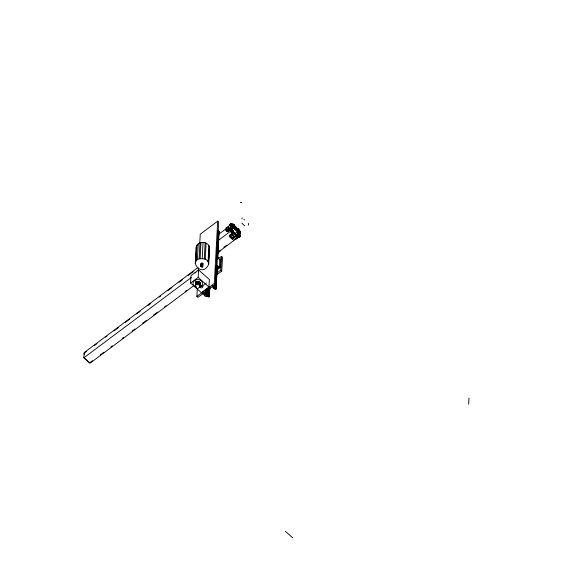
<?xml version="1.0" encoding="UTF-8"?>
<svg xmlns="http://www.w3.org/2000/svg" width="566" height="566" viewBox="0 0 566 566"><rect width="100%" height="100%" fill="white"/><g stroke="black" fill="none" stroke-linecap="round" stroke-linejoin="round"><path stroke-width="0.85" d="M216.99 266.452C214.38 264.732 219.884 267.661 217.167 269.034M217.386 266.706L217.577 266.43M193.912 285.589L89.987 363.259L83.853 357.811L84.136 352.625L197.959 267.555M84.249 354.641L84.334 353.057M190.593 283.092L191.004 275.585L198.588 269.918L209.363 279.484L208.96 286.99L201.376 292.664L190.593 283.092L198.178 277.425L198.588 269.918M195.27 263.593L196.133 247.597C196.501 242.998 202.416 241.265 206.095 243.139A6.728 5.483 3.1 0 1 208.939 245.665L209.576 248.191L208.713 264.188C201.475 280.602 184.834 255.132 205.232 259.143A6.728 5.483 3.1 0 1 208.076 261.669L208.713 264.188M195.659 261.916L196.529 245.913M196.098 261.138L196.961 245.142M195.327 286.191L195.772 282.392A2.349 1.91 3.1 0 1 196.834 281.606C205.189 280.432 196.685 294.553 195.617 285.335A2.349 1.91 3.1 0 1 196.671 284.542L199.112 284.811L200.017 286.396M195.419 286.785L195.624 282.667M195.617 285.335L195.772 282.392M197.385 259.808L198.256 243.805M196.671 284.542L196.834 281.606M197.018 284.443L197.173 281.507M199.777 242.948L200.251 234.183L217.691 221.15L218.709 222.056L215.342 284.33L197.902 297.362L196.876 296.45L197.308 288.561M198.256 271.015L198.397 268.383M197.746 284.387L197.902 281.444M199.126 258.874L199.996 242.871M198.468 284.507L198.624 281.571M200.116 258.584L200.98 242.588M198.8 284.641L198.963 281.698M199.381 285.016L199.543 282.073M199.727 287.259L199.954 282.583M200.916 266.445L201.454 265.787L202.295 265.829A0.934 0.764 3.1 0 1 202.692 266.176C201.531 269.94 199.112 262.398 202.437 263.232A0.934 0.764 3.1 0 1 202.833 263.579L202.387 264.591M199.876 286.983L200.081 282.866M201.001 266.798L201.171 263.508M201.206 265.921L201.347 263.324M201.454 265.787L201.595 263.197M201.588 265.751L201.729 263.155M201.878 265.723L202.02 263.133M202.204 258.407L203.067 242.411M202.168 265.772L202.303 263.183M202.295 265.829L202.437 263.232M202.487 267.053L202.628 264.456M202.663 266.869L202.833 263.579M202.727 266.763L202.883 263.692M204.269 258.768L205.14 242.772M205.232 259.143L206.095 243.139M205.175 293.945L205.324 291.313M205.295 294.773L206.427 295.049L206.59 296.117A1.125 0.913 3.1 0 1 206.081 296.492C202.501 296.754 206.965 292.615 205.515 291.235M205.642 294.745L205.882 290.358M205.989 294.801L206.222 290.422M206.144 294.865L206.385 290.485M208.076 261.669L208.939 245.665M206.427 295.049L206.661 290.662M206.59 296.117L206.908 290.025M208.451 262.483L209.314 246.479M206.661 295.983L206.993 289.849M208.592 260.813L208.861 255.761M209.83 287.606L209.349 296.428L208.698 297.001L207.885 296.556L208.281 289.12M207.927 296.648L208.33 289.035M208.203 294.157L208.444 289.742M207.885 296.556L207.948 296.089A0.75 0.608 3.1 0 1 208.288 295.841L208.67 288.78M208.288 295.841L208.776 288.752M208.394 295.806L209.01 288.731M209.349 296.428L208.854 295.827L209.236 288.766M208.96 295.869L209.349 288.809M209.116 296.853L209.576 288.052M209.257 296.704L209.802 287.415M196.876 296.45L214.316 283.417L217.691 221.15M214.245 287.938L215.696 287.91L215.993 289.077A1.125 0.913 3.1 0 1 215.49 289.452L213.934 288.851L214.337 286.184M214.535 287.783L214.627 286.028M214.698 287.733L214.917 284.196M215.349 276.3L215.54 272.791M216.488 255.238L216.679 251.729M217.054 244.71L217.203 242.078M217.641 233.39L217.74 231.635M215.045 287.705L215.236 284.196M215.377 281.571L215.851 272.805M215.95 271.05L216.233 265.794M216.658 257.905L217.514 242.128M217.613 240.373L218.087 231.607M215.391 287.761L216.58 265.85M217.004 257.962L218.129 230.73M215.554 287.825L216.736 265.914M217.167 258.025L218.476 230.786M217.004 265.206L217.422 257.438L219.849 259.596L219.431 267.357L217.004 265.206L216.021 265.935M215.83 288.009L217.011 266.091M217.443 258.202L218.639 230.85M215.993 289.077L217.21 266.331M217.641 258.443L218.915 231.034M216.063 288.95L217.273 266.466M217.698 258.577L219.113 231.275M217.358 268.907L217.832 266.784M217.91 266.982L217.875 268.227M217.054 269.133L220.386 266.65L220.804 258.86L221.32 259.313M216.566 273.286L220.726 270.18L221.476 256.341L222.502 257.247L221.752 271.086L216.205 275.232M230.475 224.737L230.334 227.334L230.843 227.787L226.485 231.048L225.975 230.595L226.117 227.999L230.475 224.737L230.985 225.197M230.051 229.966L227.433 231.919L226.924 231.466L227.016 229.732M229.301 236.56L233.68 232.867L229.301 236.56L232.364 239.284L236.751 235.59L234.883 236.991M230.928 230.525L230.44 230.376A1.295 1.054 3.1 0 1 229.895 229.888C229.067 225.643 234.961 229.655 231.077 230.525M230.015 225.636C229.909 221.214 234.649 226.039 231.841 225.855C232.4 225.042 233.517 224.426 232.343 225.544M229.895 229.888L229.874 228.6M229.824 229.732L229.959 228.452M229.98 225.473L230.15 224.362M229.93 228.933L230.206 228.197M230.129 224.836L230.404 224.108M218.37 240.38L230.32 231.444L230.419 229.718M230.376 224.582L230.737 223.924M230.44 230.376L230.468 229.895M230.178 228.671L230.539 228.02M230.645 229.902L231.459 230.284L230.553 230.185L230.744 227.355M230.843 225.629L230.928 223.867M231.607 224.412L231.735 223.881L231.027 223.803L230.574 231.444L232.987 233.588M230.815 229.796L231.218 223.719M230.68 227.751L231.402 226.103M230.709 224.405L231.331 223.839M231.027 230.518L231.048 230.037M231.034 229.761L231.36 223.704M231.508 223.733L231.282 230.468M231.218 230.496L231.692 223.832M233.666 233.44L231.034 231.07L231.727 223.903M231.459 230.284L231.784 225.961L230.956 225.742M232.633 225.402L231.911 223.98M231.614 230.426L231.643 229.952M232.357 229.52L231.713 228.07M232.01 228.756L232.039 228.275M232.173 225.678L232.145 226.152C234.876 226.839 234.713 223.004 231.805 226.181M232.209 224.66L232.23 224.186M231.954 230.249L232.223 229.513M232.393 225.898L232.421 225.424M232.435 224.943L232.456 224.461M232.202 229.987L232.308 229.364M232.265 228.558L232.385 229.039M232.477 225.749L232.506 225.268M232.506 225.098L232.527 224.617M232.081 238.095L232.81 237.607L232.053 237.437L232.775 237.897L232.293 238.258L232.117 237.387M232.18 235.548C233.624 235.661 231.331 235.067 232.916 234.961M232.159 237.748L232.187 237.317M232.343 235.682L232.385 234.713L232.414 235.131M232.293 238.258L232.258 237.805M232.258 237.692L232.336 237.246M232.393 235.704L232.216 234.833M232.364 239.284L233.638 237.918M232.407 238.279L232.428 237.847M232.435 237.621L232.456 237.239M232.506 235.725L232.909 235.053M232.534 235.116L232.555 234.685M232.52 238.265L232.548 237.833M232.541 237.692L232.569 237.253L232.576 238.251M232.626 235.718L232.704 235.265M232.697 235.159L232.668 234.706M232.775 235.647L232.867 234.635M232.746 238.123L232.803 237.465M232.845 235.576L232.895 234.826M231.565 227.419L234.083 225.126L231.593 226.987M234.282 236.319L233.907 237.048L233.73 236.178M233.694 236.892L233.8 236.107M233.907 237.048L233.68 236.319M234.02 237.069L233.878 236.595M234.14 237.062L234.43 236.305M234.19 237.048L234.331 236.128M234.289 236.991L234.395 236.213M237.345 234.932L237.522 231.72L231.48 226.358M238.541 233.227L238.357 233.157A1.295 1.054 3.1 0 1 237.812 232.676C236.687 230.709 240.423 229.874 240.281 231.989M237.621 235.208L237.876 231.239M237.897 234.947L237.989 233.22L238.498 233.673M237.692 232.187L238.123 230.985M239.729 233.574L239.531 232.881L238.71 232.661L238.081 233.135L237.996 234.649L238.626 234.175L239.453 234.395L239.651 235.088M238.59 237.479C237.833 234.848 240.621 239.156 238.145 236.807M235.916 235.088L238.519 237.402L239.765 237.034L239.715 235.187L238.406 234.869L238.017 235.484M238.095 231.459L238.456 230.801M238.279 236.291L238.357 235.697M238.385 235.35C239.255 236.241 236.722 238.519 236.234 236.319A1.295 0.524 -48.4 0 0 236.213 236.779C238.42 236.85 239.001 233.121 238.569 231.628L238.307 237.352M238.647 230.744L238.435 231.282M238.548 236.772L238.944 230.695L238.619 236.751M238.703 237.423L239.319 236.857L239.298 237.338M238.746 236.758L238.222 237.479L238.873 236.871L239.093 230.687L238.647 231.225L239.779 231.423L240.274 232.301L239.142 233.298M239.156 236.56L238.93 235.534M238.972 236.793L239.262 230.461L232.018 224.03L231.303 224.313M239.093 236.864L239.368 231.678M239.425 231.261L239.05 230.716M239.107 237.387L239.432 231.614M240.041 236.425L239.397 234.975M239.453 234.395L239.531 232.881M239.609 231.331L239.63 230.85M239.63 237.154L240.062 235.951M239.687 235.661L239.715 235.187M239.871 233.029L240.14 232.301L240.118 232.775M239.927 231.536L239.956 231.062M239.878 236.899L239.984 236.27M239.984 236.1L239.942 235.463M240.154 231.819L240.182 231.338M240.203 232.626L240.253 231.494M240.133 236.093L240.267 233.496L239.758 233.043L239.616 235.64L240.133 236.093L235.767 239.347L235.258 238.894M242.22 217.846L241.901 218.872M243.861 219.205L244.547 220.047M244.724 225.869L241.845 223.075M248.347 223.358L248.524 225.162M468.655 404.188L468.988 398.11M217.677 268.595L217.698 268.164M200.173 283.46L200.039 284.047M209.576 248.191L209.179 249.868M238.357 234.833L238.838 234.465L239.298 234.869M233.157 231.834L232.47 232.35M233.192 230.886L232.357 232.223L231.338 232.492A1.295 0.524 -48.4 0 1 231.367 232.032C233.461 227.829 234.423 234.749 231.338 232.492M237.168 228.997C239.206 227.178 237.946 231.112 236.517 230.39A1.295 0.524 -48.4 0 1 236.538 229.93L236.899 229.301M236.871 235.385L237.911 234.869L238.569 235.937M238.286 228.523C239.758 228.862 238.201 231.352 237.076 230.893A1.295 0.524 -48.4 0 1 237.041 230.695M226.612 229.605C227.291 227.957 226.308 230.935 227.617 229.534M227.546 230.263C229.647 232.124 226.45 228.692 228.282 230.85M229.173 229.237C230.645 228.381 228.098 228.897 229.796 229.697M231.996 224.412L232.081 224.051M230.072 224.511L230.044 225.162M233.256 228.395L232.973 227.985M239.347 233.475L239.135 233.008M232.067 224.299L239.22 230.652M231.055 230.935L233.857 233.425M238.831 237.027L231.444 230.468M235.852 228.176L235.803 229.039L236.475 227.709M234.331 233.447L234.381 232.576L233.751 233.05M234.381 232.576L236.461 234.366L235.491 235.506M229.697 229.492L230.065 229.124M237.154 229.534L237.564 229.619L237.437 229.216M236.871 237.989L236.432 238.371L236.482 238.017M232.202 234.607L232.881 234.869M238.3 236.227L238.902 236.008M217.061 267.86L217.054 266.855M234.091 233.461L234.126 232.923M235.725 235.159L236.185 234.565L235.803 234.593M238.64 231.126L239.192 230.709M238.767 237.14L231.388 230.504M231.14 230.765L233.963 233.362M236.602 235.682L236.298 236.164L236.8 236.814A1.295 0.524 -48.4 0 0 236.772 237.281L237.352 237.31M231.027 223.803L231.119 224.426M230.871 224.695L231.579 224.596M230.85 225.176L231.65 225.162L231.246 225.749M233.708 236.616L234.133 236.383M227.631 230.129L228.409 230.737M230.086 229.463L229.308 228.855M238.781 230.631L239.255 230.433M232.343 224.674L233.291 224.143L234.069 224.766M238.583 233.05L238.562 233.595M237.748 235.223L238.222 234.925M228.388 230.369L228.162 230.921M219.325 251.495L219.594 251.014M236.623 238.293L236.114 237.84M206.357 283.007L201.524 286.629L199.572 284.896M218.695 234.324L226.428 228.544M225.975 230.595L230.334 227.334M226.924 231.466L230.192 229.018M235.414 233.298L237.522 231.72M235.541 234.635L236.461 234.366M234.317 237.168L235.626 236.192M223.86 247.328L226.669 245.227M233.701 239.97L235.81 238.392M217.79 252.514L237.479 237.798L235.527 236.064M217.634 253.179L220.124 251.318L219.615 250.858M85.041 352.526L86.457 351.472M94.232 345.663L97.055 343.548M105.545 337.209L106.953 336.147M114.028 330.869L118.266 327.7M125.341 322.415L129.579 319.245M136.647 313.96L140.184 311.314M147.959 305.506L150.789 303.39M159.272 297.051L160.687 295.997M167.755 290.712L172 287.542M179.068 282.257L182.606 279.618M188.259 275.387L193.211 271.694M216.445 258.167L217.422 257.438M83.853 357.811L191.315 277.503M218.009 258.931L221.476 256.341M219.474 259.858L220.804 258.86M92.527 360.691L89.697 362.806L84.072 357.811M100.302 354.882L103.84 352.243M110.908 346.958L112.323 345.897M122.221 338.503L123.636 337.449M132.119 331.103L134.949 328.995M142.724 323.179L146.254 320.54M153.329 315.255L157.567 312.085M164.642 306.8L166.05 305.746M185.139 291.483L186.554 290.422M216.898 270.088L220.896 267.102L220.386 266.65M227.405 229.527L227.15 230.065M227.794 229.966L227.582 230.475M217.386 268.475L216.976 268.701M238.413 237.465L235.81 235.159M231.494 230.44L231.062 231.126M233.758 231.388L233.001 231.239L233.638 231.805M238.753 231.119L232.902 225.919M230.518 228.494L231.692 228.544M231.225 228.317L231.558 227.907L231.105 227.56M231.197 229.831L231.296 229.124L230.638 229.612M239.114 232.619L239.142 231.883L238.555 232.4M232.944 226.039L233.468 225.318M232.69 226.662L232.251 226.57A1.295 0.524 -48.4 0 1 232.272 226.11L232.824 226.598M237.472 236.751L237.996 236.022M236.362 227.999L235.81 228.629M238.576 228.968L238.123 228.459M238.732 236.949L238.328 236.878M231.091 231.14L238.364 237.487M231.501 224.334L231.883 224.454M230.878 227.256L231.699 227.475L231.897 228.162L231.784 225.961M239.368 235.456L237.586 234.89M238.222 237.479L236.248 235.725M233.291 224.143L234.105 224.964M238.371 228.784L238.93 229.287M237.89 228.501L238.456 229.004M237.755 228.558L238.873 229.548M233.418 224.879L233.977 225.381M234.062 225.558L237.126 228.282L233.454 224.2M238.251 229.202L238.81 229.704M231.883 224.065L239.248 230.595M232.647 224.992L239.156 230.772M232.562 225.105L239.064 230.886L232.506 225.162M232.845 225.664L238.909 231.034M232.739 225.891L238.668 231.133M232.555 225.919L233.114 226.421M237.38 230.242L237.946 230.737M236.538 229.93L237.656 230.921M236.963 230.475L237.522 230.978M231.685 226.075L232.463 226.697M236.517 230.39L237.288 231.02M231.933 226.541L237.819 231.77M232.944 230.56L233.723 231.19M237.819 234.848L238.597 235.477M238.067 235.173L238.633 235.668M232.711 230.603L233.277 231.105M232.576 230.659L233.694 231.65M237.946 235.59L238.505 236.086M232.286 230.843L232.852 231.338M229.619 228.657L230.206 229.209M231.544 230.419L238.873 236.871M229.52 228.685L230.171 229.329M229.435 228.742L230.114 229.421M231.282 230.595L233.885 232.909M234.289 233.242L236.079 234.833M229.237 228.947L230.008 229.555M231.232 230.652L238.675 237.253M229.188 229.039L229.923 229.626M232.209 232.336L232.775 232.838M237.083 236.623L237.642 237.126M231.423 231.876L231.926 232.527A1.295 0.524 -48.4 0 0 231.904 232.994L231.954 233.058M236.659 236.864L237.218 237.366M231.784 232.576L232.35 233.079M230.32 231.444L232.923 233.758M236.263 236.843L236.829 237.345M226.117 227.999L226.626 228.452M226.973 229.032L227.482 229.485L226.846 229.103M227.985 229.881L228.565 230.433M227.879 229.909L228.53 230.553M226.761 229.173L227.532 229.782M226.725 229.216L227.461 229.867M226.655 229.308L227.334 229.987M227.596 230.171L228.367 230.779M226.598 229.4L227.256 230.037M229.322 236.128L232.393 238.852M217.379 257.056L218.61 258.146M220.726 270.18L221.752 271.086M214.316 283.417L215.342 284.33M212.427 285.66L214.726 287.705L213.913 288.313L212.186 286.785M198.178 277.425L208.96 286.99M194.364 280.276L196.317 282.01M203.024 292.7L205.324 294.745L204.51 295.353L202.204 293.315M285.391 531.311L292.587 537.7M201.213 264.308L201.057 263.848M238.081 233.135L238.279 233.822M219.176 231.409L219.077 232.102A1.125 0.913 3.1 0 1 218.724 232.414M195.574 283.849L195.482 283.255M237.713 231.713L237.84 232.194A1.295 1.054 3.1 0 0 238.215 232.591M196.133 247.597L196.183 248.453M194.973 272.954A4.783 3.898 3.1 0 1 195.985 272.373M196.395 287.139A4.783 3.898 3.1 0 1 193.721 281.295A4.783 3.898 3.1 0 1 201.27 280.821A4.783 3.898 3.1 0 1 200.039 286.905M230.15 229.69A1.295 1.054 3.1 0 1 229.923 229.414M238.123 237.281A1.295 1.054 3.1 0 1 237.67 236.942M229.315 235.477L229.287 235.909L232.584 233.036L229.315 235.477M232.959 226.556L236.001 229.711L232.959 226.556M199.925 286.354C200.732 290.705 205.762 284.769 200.831 285.413A1.627 1.33 3.1 0 0 200.095 285.964L199.925 286.354M230.539 236.567L231.268 236.694L230.539 236.567M226.641 228.204L227.157 227.758L226.648 228.162M228.254 226.994L228.784 226.57L228.254 226.994M228.183 228.275L228.699 227.829L228.197 228.232M231.911 231.798L232.576 231.261L231.911 231.798M234.027 226.994L234.671 226.435L234.027 226.994M236.786 236.086L237.451 235.548L236.786 236.086M240.734 202.267L241.449 202.458L240.734 202.267M234.062 226.584L234.013 227.454L234.982 226.315L234.062 226.584"/></g></svg>
